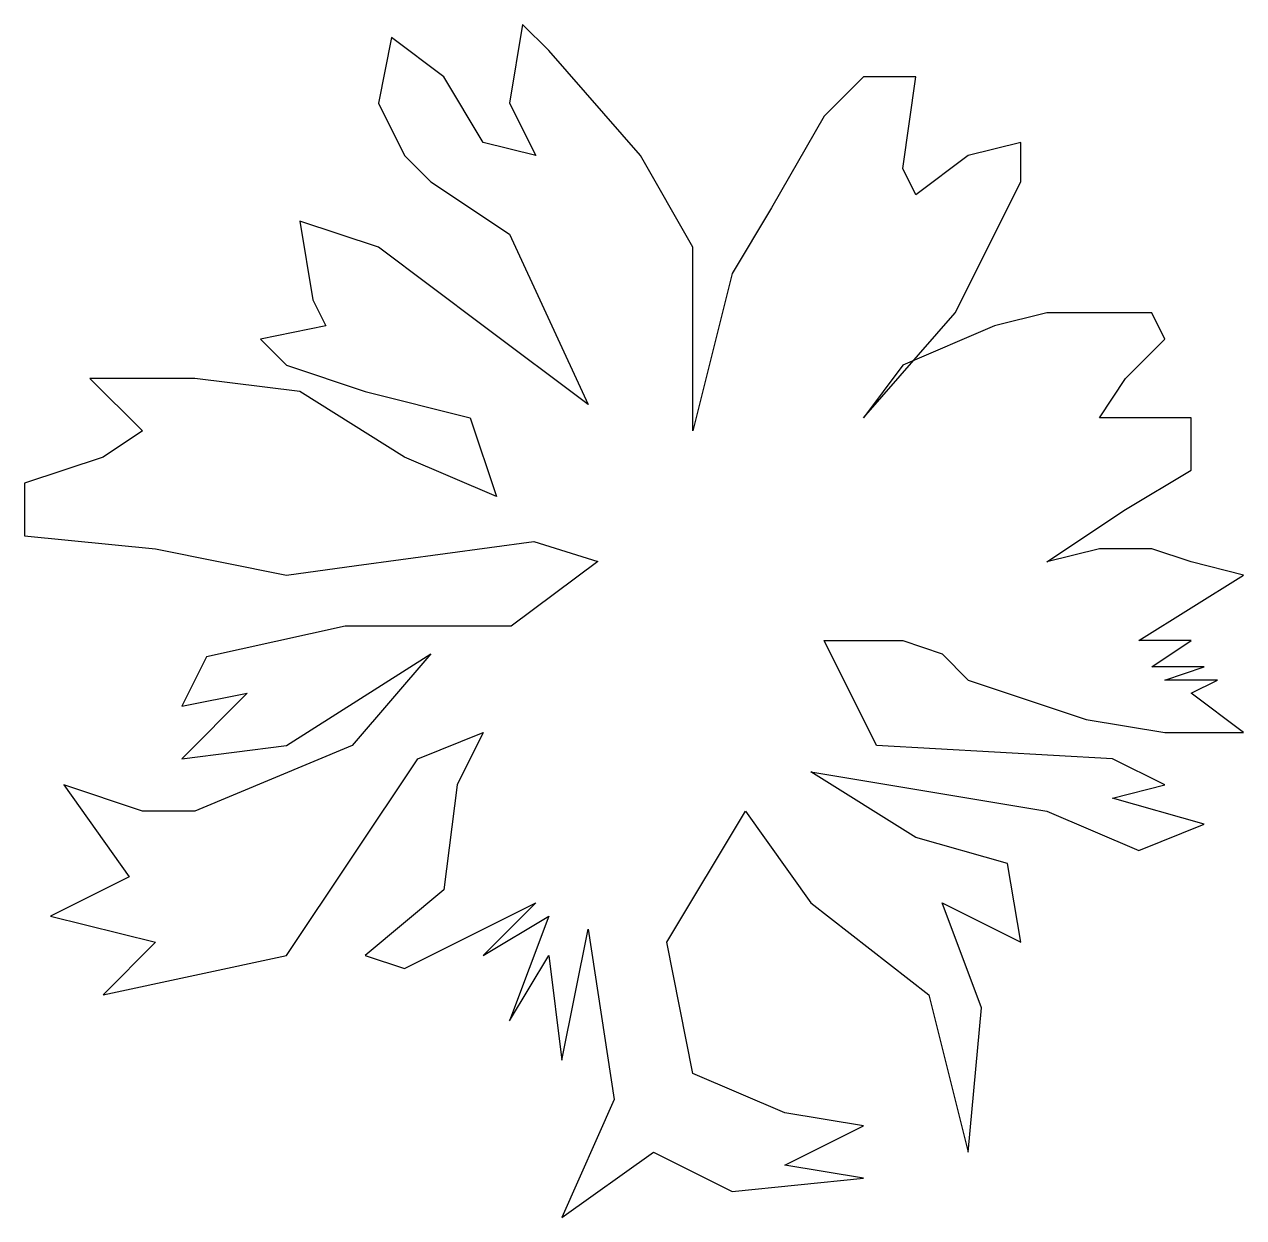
# Model space of a CAD drawing. Extents: x 1716.675 to 1717.555, y 1018.253 to 1019.114.
import ezdxf

# ---------------------------------------------------------------- set-up
doc = ezdxf.new("R2010")
doc.units = 0
doc.header["$MEASUREMENT"] = 0
doc.layers.add('PLANTAS', color=1, linetype='CONTINUOUS')

msp = doc.modelspace()

# ---------------------------------------------------------------- linework, layer by layer
at = {"layer": 'PLANTAS'}
for p, q in [((1717.03479, 1019.11411), (1717.02533, 1019.05736)), ((1717.0537, 1019.0952), (1717.03479, 1019.11411)), ((1716.9402, 1019.10466), (1716.93074, 1019.05736)), ((1716.97803, 1019.07628), (1716.9402, 1019.10466)), ((1717.11991, 1019.01953), (1717.0537, 1019.0952)), ((1717.00641, 1019.02899), (1716.97803, 1019.07628)), ((1717.2807, 1019.07628), (1717.25233, 1019.0479)), ((1717.31854, 1019.07628), (1717.2807, 1019.07628)), ((1717.30908, 1019.01007), (1717.31854, 1019.07628)), ((1716.93074, 1019.05736), (1716.94966, 1019.01953)), ((1717.02533, 1019.05736), (1717.04424, 1019.01953)), ((1717.25233, 1019.0479), (1717.2145, 1018.9817)), ((1717.04424, 1019.01953), (1717.00641, 1019.02899)), ((1717.39421, 1019.02899), (1717.35637, 1019.01953)), ((1717.39421, 1019.00061), (1717.39421, 1019.02899)), ((1716.94966, 1019.01953), (1716.96858, 1019.00061)), ((1717.15774, 1018.95332), (1717.11991, 1019.01953)), ((1717.35637, 1019.01953), (1717.31854, 1018.99115)), ((1717.31854, 1018.99115), (1717.30908, 1019.01007)), ((1716.96858, 1019.00061), (1717.02533, 1018.96278)), ((1717.34691, 1018.90603), (1717.39421, 1019.00061)), ((1717.2145, 1018.9817), (1717.18612, 1018.9344)), ((1716.87399, 1018.97224), (1716.88345, 1018.91549)), ((1716.93074, 1018.95332), (1716.87399, 1018.97224)), ((1717.02533, 1018.96278), (1717.08208, 1018.83982)), ((1717.00641, 1018.89657), (1716.93074, 1018.95332)), ((1717.15774, 1018.86819), (1717.15774, 1018.95332)), ((1717.18612, 1018.9344), (1717.15774, 1018.8209)), ((1716.88345, 1018.91549), (1716.89291, 1018.89657)), ((1717.2807, 1018.83036), (1717.34691, 1018.90603)), ((1717.41312, 1018.90603), (1717.37529, 1018.89657)), ((1717.48879, 1018.90603), (1717.41312, 1018.90603)), ((1717.49825, 1018.88711), (1717.48879, 1018.90603)), ((1716.89291, 1018.89657), (1716.84562, 1018.88711)), ((1717.08208, 1018.83982), (1717.00641, 1018.89657)), ((1717.37529, 1018.89657), (1717.30908, 1018.86819)), ((1716.84562, 1018.88711), (1716.86453, 1018.86819)), ((1717.46987, 1018.85874), (1717.49825, 1018.88711)), ((1716.86453, 1018.86819), (1716.92128, 1018.84928)), ((1717.15774, 1018.8209), (1717.15774, 1018.86819)), ((1717.30908, 1018.86819), (1717.2807, 1018.83036)), ((1716.72266, 1018.85874), (1716.76049, 1018.8209)), ((1716.79832, 1018.85874), (1716.72266, 1018.85874)), ((1716.87399, 1018.84928), (1716.79832, 1018.85874)), ((1717.45096, 1018.83036), (1717.46987, 1018.85874)), ((1716.94966, 1018.80199), (1716.87399, 1018.84928)), ((1716.92128, 1018.84928), (1716.99695, 1018.83036)), ((1716.99695, 1018.83036), (1717.01587, 1018.77361)), ((1717.50771, 1018.83036), (1717.45096, 1018.83036)), ((1717.51717, 1018.83036), (1717.50771, 1018.83036)), ((1717.51717, 1018.79253), (1717.51717, 1018.83036)), ((1716.76049, 1018.8209), (1716.73212, 1018.80199)), ((1716.73212, 1018.80199), (1716.67536, 1018.78307)), ((1717.01587, 1018.77361), (1716.94966, 1018.80199)), ((1717.46987, 1018.76415), (1717.51717, 1018.79253)), ((1716.67536, 1018.78307), (1716.67536, 1018.74523)), ((1717.41312, 1018.72632), (1717.46987, 1018.76415)), ((1716.67536, 1018.74523), (1716.76995, 1018.73578)), ((1716.91508, 1018.72371), (1717.04288, 1018.74117)), ((1717.04288, 1018.74117), (1717.08906, 1018.72659)), ((1716.76995, 1018.73578), (1716.86453, 1018.71686)), ((1717.45096, 1018.73578), (1717.41312, 1018.72632)), ((1717.48879, 1018.73578), (1717.45096, 1018.73578)), ((1717.51717, 1018.72632), (1717.48879, 1018.73578)), ((1716.86453, 1018.71686), (1716.91508, 1018.72371)), ((1717.08906, 1018.72659), (1717.02653, 1018.67999)), ((1717.555, 1018.71686), (1717.51717, 1018.72632)), ((1717.47933, 1018.66957), (1717.555, 1018.71686)), ((1716.90691, 1018.67999), (1716.80673, 1018.658)), ((1717.02653, 1018.67999), (1716.90691, 1018.67999)), ((1717.29016, 1018.5939), (1717.25233, 1018.66957)), ((1717.25233, 1018.66957), (1717.30908, 1018.66957)), ((1717.30908, 1018.66957), (1717.33746, 1018.66011)), ((1717.51717, 1018.66957), (1717.47933, 1018.66957)), ((1717.48879, 1018.65065), (1717.51717, 1018.66957)), ((1716.80673, 1018.658), (1716.78887, 1018.62228)), ((1716.86453, 1018.5939), (1716.96858, 1018.66011)), ((1716.96858, 1018.66011), (1716.91183, 1018.5939)), ((1717.33746, 1018.66011), (1717.35637, 1018.64119)), ((1717.52662, 1018.65065), (1717.48879, 1018.65065)), ((1717.49825, 1018.64119), (1717.52662, 1018.65065)), ((1717.35637, 1018.64119), (1717.4415, 1018.61282)), ((1717.53608, 1018.64119), (1717.49825, 1018.64119)), ((1717.51717, 1018.63173), (1717.53608, 1018.64119)), ((1716.83616, 1018.63173), (1716.78887, 1018.58444)), ((1716.78887, 1018.62228), (1716.83616, 1018.63173)), ((1717.555, 1018.60336), (1717.51717, 1018.63173)), ((1717.4415, 1018.61282), (1717.49825, 1018.60336)), ((1716.95912, 1018.58444), (1717.00641, 1018.60336)), ((1717.00641, 1018.60336), (1716.98749, 1018.56552)), ((1717.49825, 1018.60336), (1717.555, 1018.60336)), ((1716.78887, 1018.58444), (1716.86453, 1018.5939)), ((1716.91183, 1018.5939), (1716.79832, 1018.54661)), ((1717.46041, 1018.58444), (1717.29016, 1018.5939)), ((1716.86453, 1018.44256), (1716.95912, 1018.58444)), ((1717.49825, 1018.56552), (1717.46041, 1018.58444)), ((1717.31854, 1018.52769), (1717.24287, 1018.57498)), ((1717.24287, 1018.57498), (1717.41312, 1018.54661)), ((1716.70374, 1018.56552), (1716.75103, 1018.49932)), ((1716.76049, 1018.54661), (1716.70374, 1018.56552)), ((1716.98749, 1018.56552), (1716.97803, 1018.48986)), ((1717.46041, 1018.55607), (1717.49825, 1018.56552)), ((1717.52662, 1018.53715), (1717.46041, 1018.55607)), ((1716.79832, 1018.54661), (1716.76049, 1018.54661)), ((1717.13883, 1018.45202), (1717.19558, 1018.54661)), ((1717.19558, 1018.54661), (1717.24287, 1018.4804)), ((1717.41312, 1018.54661), (1717.47933, 1018.51823)), ((1717.47933, 1018.51823), (1717.52662, 1018.53715)), ((1717.38475, 1018.50877), (1717.31854, 1018.52769)), ((1717.39421, 1018.45202), (1717.38475, 1018.50877)), ((1716.75103, 1018.49932), (1716.69428, 1018.47094)), ((1716.97803, 1018.48986), (1716.92128, 1018.44256)), ((1716.94966, 1018.43311), (1717.04424, 1018.4804)), ((1717.04424, 1018.4804), (1717.00641, 1018.44256)), ((1717.24287, 1018.4804), (1717.328, 1018.41419)), ((1717.33746, 1018.4804), (1717.39421, 1018.45202)), ((1717.36583, 1018.40473), (1717.33746, 1018.4804)), ((1716.69428, 1018.47094), (1716.76995, 1018.45202)), ((1717.00641, 1018.44256), (1717.0537, 1018.47094)), ((1717.0537, 1018.47094), (1717.02533, 1018.39527)), ((1717.06316, 1018.3669), (1717.08208, 1018.46148)), ((1717.08208, 1018.46148), (1717.10099, 1018.33852)), ((1716.76995, 1018.45202), (1716.73212, 1018.41419)), ((1717.15774, 1018.35744), (1717.13883, 1018.45202)), ((1716.73212, 1018.41419), (1716.86453, 1018.44256)), ((1716.92128, 1018.44256), (1716.94966, 1018.43311)), ((1717.02533, 1018.39527), (1717.0537, 1018.44256)), ((1717.0537, 1018.44256), (1717.06316, 1018.3669)), ((1717.328, 1018.41419), (1717.35637, 1018.30069)), ((1717.35637, 1018.30069), (1717.36583, 1018.40473)), ((1717.22395, 1018.32906), (1717.15774, 1018.35744)), ((1717.10099, 1018.33852), (1717.06316, 1018.2534)), ((1717.2807, 1018.31961), (1717.22395, 1018.32906)), ((1717.22395, 1018.29123), (1717.2807, 1018.31961)), ((1717.06316, 1018.2534), (1717.12937, 1018.30069)), ((1717.12937, 1018.30069), (1717.18612, 1018.27231)), ((1717.2807, 1018.28177), (1717.22395, 1018.29123)), ((1717.18612, 1018.27231), (1717.2807, 1018.28177))]:
    msp.add_line(p, q, dxfattribs=at)

doc.saveas('drawing.dxf')
